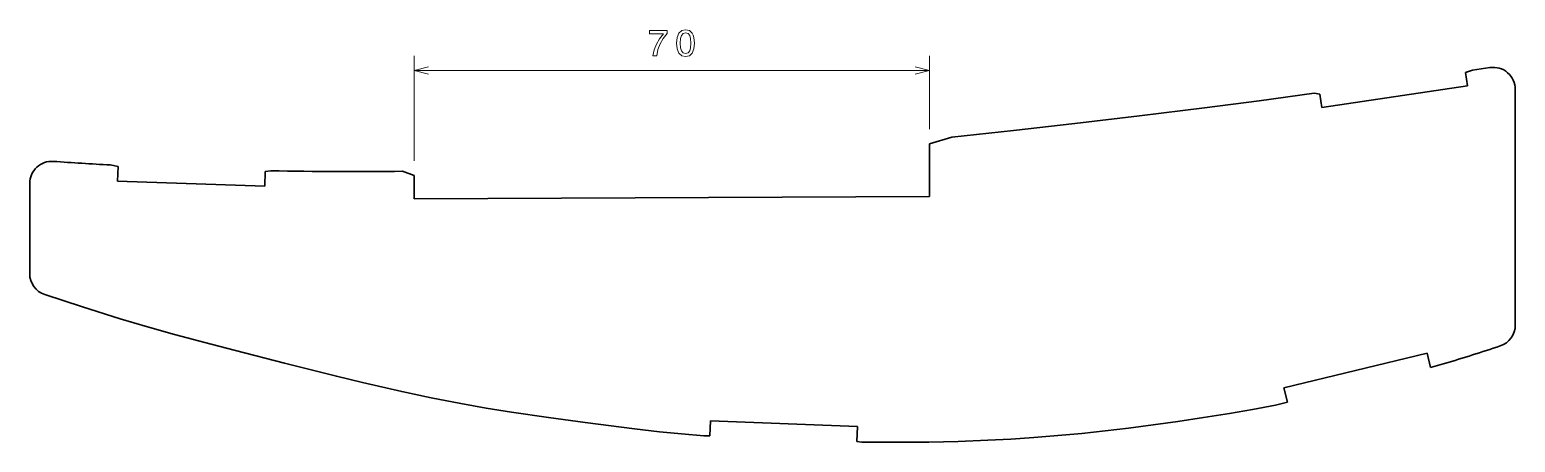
# Model space of a CAD drawing. Extents: x 39 to 241, y 127 to 183.
import ezdxf

# ---------------------------------------------------------------- set-up
doc = ezdxf.new("R2010")
doc.units = 0

msp = doc.modelspace()

# ---------------------------------------------------------------- linework, layer by layer
at = {"color": 7, "lineweight": 13, "ltscale": 0.356589}
msp.add_line((91.711426, 165.16156), (91.711182, 179.42511), dxfattribs=at)
at = {"color": 7, "lineweight": 13, "ltscale": 0.248447}
msp.add_line((161.710693, 169.488342), (161.710571, 179.426208), dxfattribs=at)
at = {"color": 7, "lineweight": 35, "ltscale": 0.059783}
msp.add_line((235.475098, 177.463562), (237.839722, 177.819885), dxfattribs=at)
at = {"color": 7, "lineweight": 13}
msp.add_line((91.711182, 177.42511), (161.710571, 177.426208), dxfattribs=at)
at = {"color": 7, "lineweight": 35, "ltscale": 0.025392}
msp.add_line((234.508789, 177.150696), (235.475098, 177.463562), dxfattribs=at)
at = {"color": 7, "lineweight": 35, "ltscale": 0.046049}
for p, q in [((234.778198, 175.328552), (234.508789, 177.150696)), ((214.723877, 174.225647), (214.993286, 172.403503))]:
    msp.add_line(p, q, dxfattribs=at)
at = {"color": 7, "lineweight": 35, "ltscale": 0.019707}
msp.add_line((214.723877, 174.225647), (213.943237, 174.335022), dxfattribs=at)
at = {"color": 7, "lineweight": 35, "ltscale": 0.499999}
msp.add_line((234.778198, 175.328552), (214.993286, 172.403503), dxfattribs=at)
at = {"color": 7, "lineweight": 35}
for p, q in [((241.287109, 174.853455), (241.287109, 142.906799)), ((91.711548, 160.033142), (161.710815, 160.333313)), ((131.950317, 129.886658), (151.935669, 129.11969))]:
    msp.add_line(p, q, dxfattribs=at)
at = {"color": 7, "lineweight": 35, "ltscale": 0.079285}
msp.add_line((161.710693, 167.488342), (164.756348, 168.372498), dxfattribs=at)
at = {"color": 7, "lineweight": 35, "ltscale": 0.178876}
msp.add_line((161.710815, 160.333313), (161.710693, 167.488342), dxfattribs=at)
at = {"color": 7, "lineweight": 35, "ltscale": 0.027014}
msp.add_line((51.491455, 164.418396), (50.428345, 164.611755), dxfattribs=at)
at = {"color": 7, "lineweight": 35, "ltscale": 0.049999}
for p, q in [((51.491455, 164.418396), (51.422607, 162.419617)), ((71.410767, 161.73175), (71.479614, 163.73053)), ((229.771606, 137.160461), (229.300659, 139.104187))]:
    msp.add_line(p, q, dxfattribs=at)
at = {"color": 7, "lineweight": 35, "ltscale": 0.019438}
msp.add_line((71.479614, 163.73053), (72.251221, 163.826355), dxfattribs=at)
at = {"color": 7, "lineweight": 35, "ltscale": 0.041955}
msp.add_line((90.143066, 163.758728), (91.711426, 163.16156), dxfattribs=at)
at = {"color": 7, "lineweight": 35, "ltscale": 0.305609}
msp.add_line((39.479736, 149.876404), (39.479736, 162.100769), dxfattribs=at)
at = {"color": 7, "lineweight": 35, "ltscale": 0.5}
msp.add_line((71.410767, 161.73175), (51.422607, 162.419617), dxfattribs=at)
at = {"color": 7, "lineweight": 35, "ltscale": 0.07821}
msp.add_line((91.711426, 163.16156), (91.711548, 160.033142), dxfattribs=at)
at = {"color": 7, "lineweight": 35, "ltscale": 0.499998}
msp.add_line((209.863037, 134.395081), (229.300659, 139.104187), dxfattribs=at)
at = {"color": 7, "lineweight": 35, "ltscale": 0.04981}
msp.add_line((229.771606, 137.160461), (231.693237, 137.686707), dxfattribs=at)
at = {"color": 7, "lineweight": 35, "ltscale": 0.049998}
msp.add_line((209.863037, 134.395081), (210.333862, 132.451355), dxfattribs=at)
at = {"color": 7, "lineweight": 35, "ltscale": 0.041901}
msp.add_line((208.707153, 132.047668), (210.333862, 132.451355), dxfattribs=at)
at = {"color": 7, "lineweight": 35, "ltscale": 0.05}
for p, q in [((131.950317, 129.886658), (131.873657, 127.888123)), ((151.858887, 127.121155), (151.935669, 129.11969))]:
    msp.add_line(p, q, dxfattribs=at)
at = {"color": 7, "lineweight": 35, "ltscale": 0.020077}
msp.add_line((131.071167, 127.857483), (131.873657, 127.888123), dxfattribs=at)
at = {"color": 7, "lineweight": 35, "ltscale": 0.016799}
msp.add_line((151.858887, 127.121155), (152.523438, 127.021545), dxfattribs=at)
at = {"color": 7, "lineweight": 13}
for points in [[(124.141846, 179.425598), (124.651245, 179.425598), (124.817627, 180.257751), (125.110107, 181.034363), (125.523682, 181.755554), (126.063232, 182.431458), (126.063232, 182.850037), (123.66272, 182.849915), (123.66272, 182.391052), (125.579102, 182.391052), (125.024414, 181.710266), (124.605835, 180.999084), (124.313232, 180.242615)], [(127.363525, 181.135315), (127.439087, 180.343445), (127.676147, 179.778625), (128.054443, 179.43573), (128.578979, 179.324768), (129.098389, 179.43573), (129.476563, 179.778625), (129.708618, 180.343567), (129.789307, 181.135315), (129.708618, 181.922058), (129.612793, 182.23468), (129.476563, 182.491882), (129.098267, 182.8349), (128.578857, 182.950867), (128.054321, 182.834778), (127.676147, 182.486877), (127.439087, 181.922058)], [(127.847656, 181.135315), (127.887939, 181.745544), (128.014038, 182.184265), (128.240967, 182.441467), (128.578857, 182.532288), (128.911743, 182.441467), (129.138672, 182.184265), (129.264771, 181.745544), (129.305176, 181.135315), (129.264771, 180.519958), (129.138672, 180.081238), (128.911743, 179.824036), (128.578979, 179.738342), (128.240967, 179.824036), (128.014038, 180.081238), (127.887939, 180.519958)]]:
    msp.add_lwpolyline(points, close=True, dxfattribs=at)
for points in [[(93.643066, 177.942688), (91.711182, 177.42511), (93.643066, 176.90741)], [(159.778687, 176.908508), (161.710571, 177.426208), (159.778687, 177.943787)]]:
    msp.add_lwpolyline(points, dxfattribs=at)
at = {"color": 7, "lineweight": 35}
for points in [[(164.756348, 168.372498), (173.106201, 169.270569), (181.449951, 170.217224), (190.25708, 171.259583), (199.059937, 172.351868), (206.505981, 173.323059), (213.943237, 174.335022)], [(131.071167, 127.857483), (128.039307, 128.128479), (125.010376, 128.438538), (121.656372, 128.820007), (114.954956, 129.665344), (109.935181, 130.350525), (104.924927, 131.089417), (101.48291, 131.643982), (98.050171, 132.246643), (94.027466, 133.023499), (90.018433, 133.872986), (84.690674, 135.099548), (81.146973, 135.960388), (74.070435, 137.735535), (67.436523, 139.432434), (64.124878, 140.295471), (59.169312, 141.626038), (55.465332, 142.665588), (51.774902, 143.750305), (46.635986, 145.349304), (41.522095, 147.033386)], [(208.707153, 132.047668), (205.580811, 131.460144), (202.446777, 130.911194), (198.943604, 130.341736), (195.432739, 129.81427), (188.755493, 128.92157), (182.396484, 128.207458), (179.14978, 127.900574), (175.900269, 127.637756), (172.773682, 127.429504), (169.64502, 127.266052), (165.623169, 127.120056), (161.598389, 127.037659), (157.06189, 127.005432), (152.523438, 127.021545)]]:
    msp.add_lwpolyline(points, dxfattribs=at)
for centre, radius, start, end in [((238.287109, 174.853455), 3, 0, 98.576364), ((42.479736, 162.100769), 3, 86.02917, 180.000005), ((80.290039, 706.82135), 543.031204, 266.029342, 266.847667), ((83.505859, 766.866882), 603.145076, 268.930807, 270.630506), ((42.479736, 149.876404), 3, 180.000005, 251.383046), ((238.287109, 142.906799), 3, 288.47432, 360), ((165.916382, 359.870422), 231.715507, 286.491264, 288.447089)]:
    msp.add_arc(centre, radius, start, end, dxfattribs=at)

doc.saveas('drawing.dxf')
